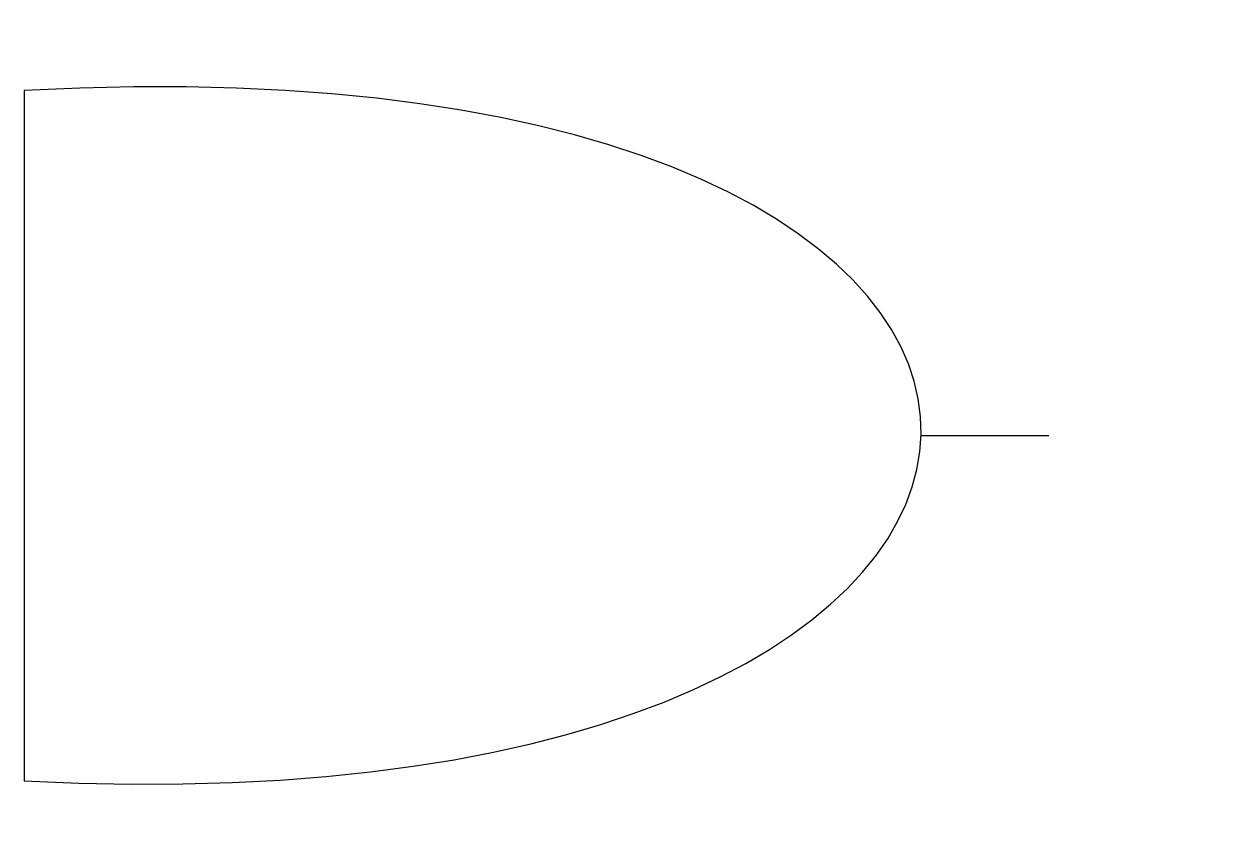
# Model space of a CAD drawing. Header units: millimetres. Extents: x 0 to 23.6, y -7.9 to 8.
import ezdxf

# ---------------------------------------------------------------- set-up
doc = ezdxf.new("R2010")
doc.units = ezdxf.units.MM
doc.layers.add('OBJECT', color=7, linetype='Continuous', true_color=0xffffff)

msp = doc.modelspace()

# ---------------------------------------------------------------- linework, layer by layer
at = {"layer": 'OBJECT'}
for p, q in [((0, 6.74), (0, -6.74)), ((20, 0), (17.5, 0))]:
    msp.add_line(p, q, dxfattribs=at)
msp.add_open_spline([(0, -6.74), (23.072, -7.949), (23.609, 8.036), (0, 6.74)], degree=3, dxfattribs=at)

doc.saveas('drawing.dxf')
